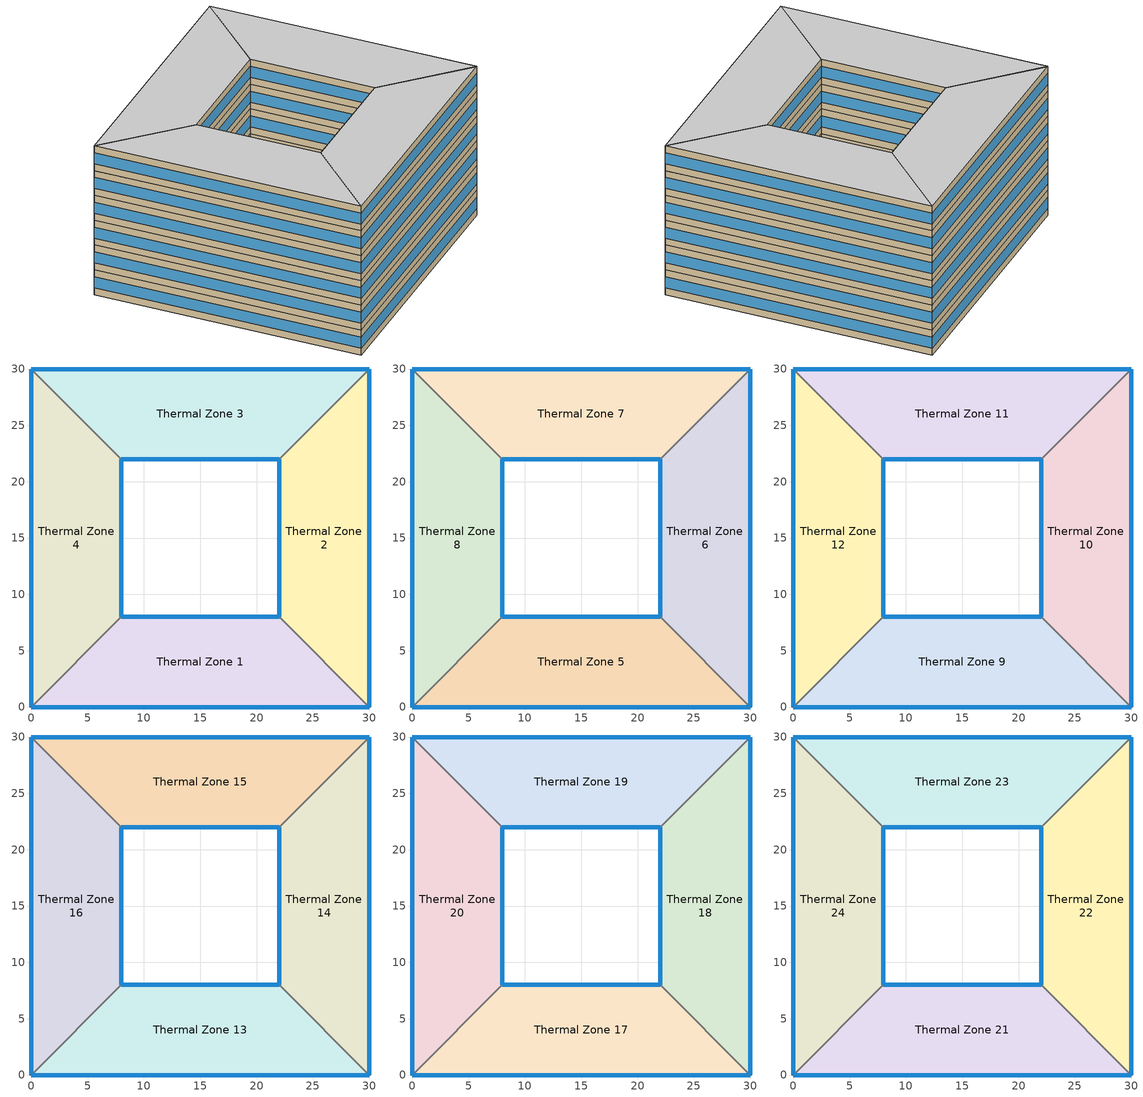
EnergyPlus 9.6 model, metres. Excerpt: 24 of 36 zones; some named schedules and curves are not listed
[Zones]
Thermal Zone 1
 floor ground (ExtSlabCarpet): 0,0 8,8 22,8 30,0 z0
 wall outside (Ext Wall): 22,8 8,8 / 0,0 30,0 z0:3
 wall to Thermal Zone 4 (Interior Wall): 8,8 0,0 z0:3
 wall to Thermal Zone 2 (Interior Wall): 30,0 22,8 z0:3
 window (Ext Window): 21.99,8 8.01,8 / 0.01,0 29.99,0 z0.84:2.16
Thermal Zone 2
 floor ground (ExtSlabCarpet): 22,8 22,22 30,30 30,0 z0
 wall outside (Ext Wall): 22,22 22,8 / 30,0 30,30 z0:3
 wall to Thermal Zone 3 (Interior Wall): 30,30 22,22 z0:3
 window (Ext Window): 22,21.99 22,8.01 / 30,0.01 30,29.99 z0.84:2.16
Thermal Zone 3
 floor ground (ExtSlabCarpet): 8,22 0,30 30,30 22,22 z0
 wall outside (Ext Wall): 30,30 0,30 / 8,22 22,22 z0:3
 wall to Thermal Zone 4 (Interior Wall): 0,30 8,22 z0:3
 window (Ext Window): 29.99,30 0.01,30 / 8.01,22 21.99,22 z0.84:2.16
Thermal Zone 4
 floor ground (ExtSlabCarpet): 0,30 8,22 8,8 0,0 z0
 wall outside (Ext Wall): 8,8 8,22 / 0,30 0,0 z0:3
 window (Ext Window): 8,8.01 8,21.99 / 0,29.99 0,0.01 z0.84:2.16
Thermal Zone 5
 floor to Thermal Zone 1 (Interior Floor): 0,0 8,8 22,8 30,0 z3
 wall outside (Ext Wall): 22,8 8,8 / 0,0 30,0 z3:6
 wall to Thermal Zone 8 (Interior Wall): 8,8 0,0 z3:6
 wall to Thermal Zone 6 (Interior Wall): 30,0 22,8 z3:6
 window (Ext Window): 21.99,8 8.01,8 / 0.01,0 29.99,0 z3.84:5.16
Thermal Zone 6
 floor to Thermal Zone 2 (Interior Floor): 22,8 22,22 30,30 30,0 z3
 wall outside (Ext Wall): 22,22 22,8 / 30,0 30,30 z3:6
 wall to Thermal Zone 7 (Interior Wall): 30,30 22,22 z3:6
 window (Ext Window): 22,21.99 22,8.01 / 30,0.01 30,29.99 z3.84:5.16
Thermal Zone 7
 floor to Thermal Zone 3 (Interior Floor): 8,22 0,30 30,30 22,22 z3
 wall outside (Ext Wall): 30,30 0,30 / 8,22 22,22 z3:6
 wall to Thermal Zone 8 (Interior Wall): 0,30 8,22 z3:6
 window (Ext Window): 29.99,30 0.01,30 / 8.01,22 21.99,22 z3.84:5.16
Thermal Zone 8
 floor to Thermal Zone 4 (Interior Floor): 0,30 8,22 8,8 0,0 z3
 wall outside (Ext Wall): 8,8 8,22 / 0,30 0,0 z3:6
 window (Ext Window): 8,8.01 8,21.99 / 0,29.99 0,0.01 z3.84:5.16
Thermal Zone 9
 floor to Thermal Zone 5 (Interior Floor): 0,0 8,8 22,8 30,0 z6
 wall outside (Ext Wall): 22,8 8,8 / 0,0 30,0 z6:9
 wall to Thermal Zone 12 (Interior Wall): 8,8 0,0 z6:9
 wall to Thermal Zone 10 (Interior Wall): 30,0 22,8 z6:9
 window (Ext Window): 21.99,8 8.01,8 / 0.01,0 29.99,0 z6.84:8.16
Thermal Zone 10
 floor to Thermal Zone 6 (Interior Floor): 22,8 22,22 30,30 30,0 z6
 wall outside (Ext Wall): 22,22 22,8 / 30,0 30,30 z6:9
 wall to Thermal Zone 11 (Interior Wall): 30,30 22,22 z6:9
 window (Ext Window): 22,21.99 22,8.01 / 30,0.01 30,29.99 z6.84:8.16
Thermal Zone 11
 floor to Thermal Zone 7 (Interior Floor): 8,22 0,30 30,30 22,22 z6
 wall outside (Ext Wall): 30,30 0,30 / 8,22 22,22 z6:9
 wall to Thermal Zone 12 (Interior Wall): 0,30 8,22 z6:9
 window (Ext Window): 29.99,30 0.01,30 / 8.01,22 21.99,22 z6.84:8.16
Thermal Zone 12
 floor to Thermal Zone 8 (Interior Floor): 0,30 8,22 8,8 0,0 z6
 wall outside (Ext Wall): 8,8 8,22 / 0,30 0,0 z6:9
 window (Ext Window): 8,8.01 8,21.99 / 0,29.99 0,0.01 z6.84:8.16
Thermal Zone 13
 floor to Thermal Zone 9 (Interior Floor): 0,0 8,8 22,8 30,0 z9
 wall outside (Ext Wall): 22,8 8,8 / 0,0 30,0 z9:12
 wall to Thermal Zone 16 (Interior Wall): 8,8 0,0 z9:12
 wall to Thermal Zone 14 (Interior Wall): 30,0 22,8 z9:12
 window (Ext Window): 21.99,8 8.01,8 / 0.01,0 29.99,0 z9.84:11.16
Thermal Zone 14
 floor to Thermal Zone 10 (Interior Floor): 22,8 22,22 30,30 30,0 z9
 wall outside (Ext Wall): 22,22 22,8 / 30,0 30,30 z9:12
 wall to Thermal Zone 15 (Interior Wall): 30,30 22,22 z9:12
 window (Ext Window): 22,21.99 22,8.01 / 30,0.01 30,29.99 z9.84:11.16
Thermal Zone 15
 floor to Thermal Zone 11 (Interior Floor): 8,22 0,30 30,30 22,22 z9
 wall outside (Ext Wall): 30,30 0,30 / 8,22 22,22 z9:12
 wall to Thermal Zone 16 (Interior Wall): 0,30 8,22 z9:12
 window (Ext Window): 29.99,30 0.01,30 / 8.01,22 21.99,22 z9.84:11.16
Thermal Zone 16
 floor to Thermal Zone 12 (Interior Floor): 0,30 8,22 8,8 0,0 z9
 wall outside (Ext Wall): 8,8 8,22 / 0,30 0,0 z9:12
 window (Ext Window): 8,8.01 8,21.99 / 0,29.99 0,0.01 z9.84:11.16
Thermal Zone 17
 floor to Thermal Zone 13 (Interior Floor): 0,0 8,8 22,8 30,0 z12
 wall outside (Ext Wall): 22,8 8,8 / 0,0 30,0 z12:15
 wall to Thermal Zone 20 (Interior Wall): 8,8 0,0 z12:15
 wall to Thermal Zone 18 (Interior Wall): 30,0 22,8 z12:15
 window (Ext Window): 21.99,8 8.01,8 / 0.01,0 29.99,0 z12.84:14.16
Thermal Zone 18
 floor to Thermal Zone 14 (Interior Floor): 22,8 22,22 30,30 30,0 z12
 wall outside (Ext Wall): 22,22 22,8 / 30,0 30,30 z12:15
 wall to Thermal Zone 19 (Interior Wall): 30,30 22,22 z12:15
 window (Ext Window): 22,21.99 22,8.01 / 30,0.01 30,29.99 z12.84:14.16
Thermal Zone 19
 floor to Thermal Zone 15 (Interior Floor): 8,22 0,30 30,30 22,22 z12
 wall outside (Ext Wall): 30,30 0,30 / 8,22 22,22 z12:15
 wall to Thermal Zone 20 (Interior Wall): 0,30 8,22 z12:15
 window (Ext Window): 29.99,30 0.01,30 / 8.01,22 21.99,22 z12.84:14.16
Thermal Zone 20
 floor to Thermal Zone 16 (Interior Floor): 0,30 8,22 8,8 0,0 z12
 wall outside (Ext Wall): 8,8 8,22 / 0,30 0,0 z12:15
 window (Ext Window): 8,8.01 8,21.99 / 0,29.99 0,0.01 z12.84:14.16
Thermal Zone 21
 floor to Thermal Zone 17 (Interior Floor): 0,0 8,8 22,8 30,0 z15
 wall outside (Ext Wall): 22,8 8,8 / 0,0 30,0 z15:18
 wall to Thermal Zone 24 (Interior Wall): 8,8 0,0 z15:18
 wall to Thermal Zone 22 (Interior Wall): 30,0 22,8 z15:18
 window (Ext Window): 21.99,8 8.01,8 / 0.01,0 29.99,0 z15.84:17.16
 ceiling to Thermal Zone 25 (Interior Ceiling): 30,0 22,8 8,8 0,0 z18
Thermal Zone 22
 floor to Thermal Zone 18 (Interior Floor): 22,8 22,22 30,30 30,0 z15
 wall outside (Ext Wall): 22,22 22,8 / 30,0 30,30 z15:18
 wall to Thermal Zone 23 (Interior Wall): 30,30 22,22 z15:18
 window (Ext Window): 22,21.99 22,8.01 / 30,0.01 30,29.99 z15.84:17.16
 ceiling to Thermal Zone 26 (Interior Ceiling): 30,0 30,30 22,22 22,8 z18
Thermal Zone 23
 floor to Thermal Zone 19 (Interior Floor): 8,22 0,30 30,30 22,22 z15
 wall outside (Ext Wall): 30,30 0,30 / 8,22 22,22 z15:18
 wall to Thermal Zone 24 (Interior Wall): 0,30 8,22 z15:18
 window (Ext Window): 29.99,30 0.01,30 / 8.01,22 21.99,22 z15.84:17.16
 ceiling to Thermal Zone 27 (Interior Ceiling): 22,22 30,30 0,30 8,22 z18
Thermal Zone 24
 floor to Thermal Zone 20 (Interior Floor): 0,30 8,22 8,8 0,0 z15
 wall outside (Ext Wall): 8,8 8,22 / 0,30 0,0 z15:18
 window (Ext Window): 8,8.01 8,21.99 / 0,29.99 0,0.01 z15.84:17.16
 ceiling to Thermal Zone 28 (Interior Ceiling): 0,0 8,8 8,22 0,30 z18
[Building]
Building 1: North Axis {deg}=-0
[Site:Location]
Washington Dc Dulles IntL Ar: Latitude {deg}=38.98; Longitude {deg}=-77.47; Time Zone {hr}=-5; Elevation {m}=82
[SizingPeriod:DesignDay] Month=7; Day of Month=21; Day Type=SummerDesignDay; Daily Dry-Bulb Temperature Range {deltaC}=14.4; Dry-Bulb Temperature Range Modifier Type=DefaultMultipliers; Barometric Pressure {Pa}=86790; Wind Speed {m/s}=5; Wind Direction {deg}=340; Rain Indicator=No; Snow Indicator=No; Daylight Saving Time Indicator=No; Solar Model Indicator=ASHRAETau; ASHRAE Clear Sky Optical Depth for Beam Irradiance (taub)=0.339; ASHRAE Clear Sky Optical Depth for Diffuse Irradiance (taud)=2.366; Begin Environment Reset Mode=FullResetAtBeginEnvironment
Name | Maximum Dry-Bulb Temperature {C} | Humidity Condition Type | Wetbulb or DewPoint at Maximum Dry-Bulb {C} | Enthalpy at Maximum Dry-Bulb {J/kg}
SALT-LAKE-CITY-IAP Ann Clg .4% Condns DB=>MWB | 36.5 | Wetbulb | 17.1
SALT-LAKE-CITY-IAP Ann Clg .4% Condns DP=>MDB | 22.5 | Dewpoint | 15.6
SALT-LAKE-CITY-IAP Ann Clg .4% Condns Enth=>MDB | 30.8 | Enthalpy |  | 59300
SALT-LAKE-CITY-IAP Ann Clg .4% Condns WB=>MDB | 31.2 | Wetbulb | 19
[Material] Thermal Absorptance=0.9
Name | Roughness | Thickness m | Conductivity W/m-K | Density kg/m3 | Specific Heat J/kg-K | Solar Absorptance | Visible Absorptance
wall metal | Smooth | 0.2 | 45.28 | 7824 | 500 | 0.7 | 0.7
Wall Insulation [30] | MediumRough | 0.1693 | 0.049 | 265 | 836.8 | 0.7 | 0.7
F16 Acoustic tile | MediumSmooth | 0.0191 | 0.06 | 368 | 590 | 0.3 | 0.3
M11 100mm lightweight concrete | MediumRough | 0.1016 | 0.53 | 1280 | 840 | 0.5 | 0.5
MAT-CC05 4 HW CONCRETE | Rough | 0.1016 | 1.311 | 2240 | 836.8 | 0.85 | 0.85
G01a 19mm gypsum board | MediumSmooth | 0.019 | 0.16 | 800 | 1090 | 0.4 | 0.4
[Material:AirGap]
Name | Thermal Resistance m2-K/W
F04 Wall air space resistance | 0.15
F05 Ceiling air space resistance | 0.18
[Material:NoMass]
CP02 CARPET PAD: Roughness=Smooth; Thermal Resistance m2-K/W=0.1; Thermal Absorptance=0.9; Solar Absorptance=0.8; Visible Absorptance=0.8
[WindowMaterial:SimpleGlazingSystem]
Window Material Simple Glazing System: U-Factor W/m2-K=2.2; Solar Heat Gain Coefficient=0.44
[Construction]
Ext Wall: wall metal, Wall Insulation [30]
Ext Window: Window Material Simple Glazing System
ExtSlabCarpet: MAT-CC05 4 HW CONCRETE, CP02 CARPET PAD
Interior Ceiling: M11 100mm lightweight concrete, F05 Ceiling air space resistance, F16 Acoustic tile
Interior Floor: F16 Acoustic tile, F05 Ceiling air space resistance, M11 100mm lightweight concrete
Interior Wall: G01a 19mm gypsum board, F04 Wall air space resistance, G01a 19mm gypsum board
[Zone]
Thermal Zone 1; Thermal Zone 2; Thermal Zone 3; Thermal Zone 4: 0, 0, 0, 0, , 1, , , , , , Yes
Thermal Zone 5; Thermal Zone 6; Thermal Zone 7; Thermal Zone 8: 0, 0, 0, 3, , 1, , , , , , Yes
Thermal Zone 9; Thermal Zone 10; Thermal Zone 11; Thermal Zone 12: 0, 0, 0, 6, , 1, , , , , , Yes
Thermal Zone 13; Thermal Zone 14; Thermal Zone 15; Thermal Zone 16: 0, 0, 0, 9, , 1, , , , , , Yes
Thermal Zone 17; Thermal Zone 18; Thermal Zone 19; Thermal Zone 20: 0, 0, 0, 12, , 1, , , , , , Yes
Thermal Zone 21; Thermal Zone 22; Thermal Zone 23; Thermal Zone 24: 0, 0, 0, 15, , 1, , , , , , Yes
[ZoneTerminalUnitList]
VRF System Terminal List: VRF Zone Terminal 1, VRF Zone Terminal 2, VRF Zone Terminal 3, VRF Zone Terminal 4, VRF Zone Terminal 5, VRF Zone Terminal 6, VRF Zone Terminal 7, VRF Zone Terminal 8, VRF Zone Terminal 9, VRF Zone Terminal 10, VRF Zone Terminal 11, VRF Zone Terminal 12, VRF Zone Terminal 13, VRF Zone Terminal 14, VRF Zone Terminal 15, VRF Zone Terminal 16, VRF Zone Terminal 17, VRF Zone Terminal 18, VRF Zone Terminal 19, VRF Zone Terminal 20, VRF Zone Terminal 21, VRF Zone Terminal 22, VRF Zone Terminal 23, VRF Zone Terminal 24, VRF Zone Terminal 25, VRF Zone Terminal 26, VRF Zone Terminal 27, VRF Zone Terminal 28, VRF Zone Terminal 29, VRF Zone Terminal 30, VRF Zone Terminal 31, VRF Zone Terminal 32, VRF Zone Terminal 33, VRF Zone Terminal 34, VRF Zone Terminal 35, VRF Zone Terminal 36
[ZoneControl:Thermostat] Temperature Difference Between Cutout And Setpoint deltaC=0
Name | Zone or ZoneList | Control Type Schedule | Control 1
Thermal Zone 1 Thermostat | Thermal Zone 1 | Thermal Zone 1 Thermostat Schedule | Thermostat Setpoint Dual Setpoint 1
Thermal Zone 2 Thermostat | Thermal Zone 2 | Thermal Zone 2 Thermostat Schedule | Thermostat Setpoint Dual Setpoint 2
Thermal Zone 3 Thermostat | Thermal Zone 3 | Thermal Zone 3 Thermostat Schedule | Thermostat Setpoint Dual Setpoint 3
Thermal Zone 4 Thermostat | Thermal Zone 4 | Thermal Zone 4 Thermostat Schedule | Thermostat Setpoint Dual Setpoint 4
Thermal Zone 5 Thermostat | Thermal Zone 5 | Thermal Zone 5 Thermostat Schedule | Thermostat Setpoint Dual Setpoint 5
Thermal Zone 6 Thermostat | Thermal Zone 6 | Thermal Zone 6 Thermostat Schedule | Thermostat Setpoint Dual Setpoint 6
Thermal Zone 7 Thermostat | Thermal Zone 7 | Thermal Zone 7 Thermostat Schedule | Thermostat Setpoint Dual Setpoint 7
Thermal Zone 8 Thermostat | Thermal Zone 8 | Thermal Zone 8 Thermostat Schedule | Thermostat Setpoint Dual Setpoint 8
Thermal Zone 9 Thermostat | Thermal Zone 9 | Thermal Zone 9 Thermostat Schedule | Thermostat Setpoint Dual Setpoint 9
Thermal Zone 10 Thermostat | Thermal Zone 10 | Thermal Zone 10 Thermostat Schedule | Thermostat Setpoint Dual Setpoint 10
Thermal Zone 11 Thermostat | Thermal Zone 11 | Thermal Zone 11 Thermostat Schedule | Thermostat Setpoint Dual Setpoint 11
Thermal Zone 12 Thermostat | Thermal Zone 12 | Thermal Zone 12 Thermostat Schedule | Thermostat Setpoint Dual Setpoint 12
Thermal Zone 13 Thermostat | Thermal Zone 13 | Thermal Zone 13 Thermostat Schedule | Thermostat Setpoint Dual Setpoint 13
Thermal Zone 14 Thermostat | Thermal Zone 14 | Thermal Zone 14 Thermostat Schedule | Thermostat Setpoint Dual Setpoint 14
Thermal Zone 15 Thermostat | Thermal Zone 15 | Thermal Zone 15 Thermostat Schedule | Thermostat Setpoint Dual Setpoint 15
Thermal Zone 16 Thermostat | Thermal Zone 16 | Thermal Zone 16 Thermostat Schedule | Thermostat Setpoint Dual Setpoint 16
Thermal Zone 17 Thermostat | Thermal Zone 17 | Thermal Zone 17 Thermostat Schedule | Thermostat Setpoint Dual Setpoint 17
Thermal Zone 18 Thermostat | Thermal Zone 18 | Thermal Zone 18 Thermostat Schedule | Thermostat Setpoint Dual Setpoint 18
Thermal Zone 19 Thermostat | Thermal Zone 19 | Thermal Zone 19 Thermostat Schedule | Thermostat Setpoint Dual Setpoint 19
Thermal Zone 20 Thermostat | Thermal Zone 20 | Thermal Zone 20 Thermostat Schedule | Thermostat Setpoint Dual Setpoint 20
Thermal Zone 21 Thermostat | Thermal Zone 21 | Thermal Zone 21 Thermostat Schedule | Thermostat Setpoint Dual Setpoint 21
Thermal Zone 22 Thermostat | Thermal Zone 22 | Thermal Zone 22 Thermostat Schedule | Thermostat Setpoint Dual Setpoint 22
Thermal Zone 23 Thermostat | Thermal Zone 23 | Thermal Zone 23 Thermostat Schedule | Thermostat Setpoint Dual Setpoint 23
Thermal Zone 24 Thermostat | Thermal Zone 24 | Thermal Zone 24 Thermostat Schedule | Thermostat Setpoint Dual Setpoint 24
[ZoneHVAC:TerminalUnit:VariableRefrigerantFlow] Terminal Unit Availability Schedule=Always On Discrete hvac_library; Cooling Supply Air Flow Rate m3/s=Autosize; No Cooling Supply Air Flow Rate m3/s=Autosize; Heating Supply Air Flow Rate m3/s=Autosize; No Heating Supply Air Flow Rate m3/s=Autosize; Cooling Outdoor Air Flow Rate m3/s=Autosize; Heating Outdoor Air Flow Rate m3/s=Autosize; No Load Outdoor Air Flow Rate m3/s=Autosize; Supply Air Fan Operating Mode Schedule=Always On Discrete hvac_library; Supply Air Fan Placement=DrawThrough; Zone Terminal Unit On Parasitic Electric Energy Use W=30; Zone Terminal Unit Off Parasitic Electric Energy Use W=20; Rated Heating Capacity Sizing Ratio W/W=1; Maximum Outdoor Dry-Bulb Temperature for Supplemental Heater Operation C=6.58437e-312
Name | Supply Air Fan Object | Outside Air Mixer Object | Cooling Coil Object | Heating Coil Object
VRF Zone Terminal 1 | VRF Zone Terminal Fan 1 | VRF Zone Terminal 1 OA Mixer | VRF Zone Terminal Cooling Coil 1 | VRF Zone Terminal Heating Coil 1
VRF Zone Terminal 2 | VRF Zone Terminal Fan 2 | VRF Zone Terminal 2 OA Mixer | VRF Zone Terminal Cooling Coil 2 | VRF Zone Terminal Heating Coil 2
VRF Zone Terminal 3 | VRF Zone Terminal Fan 3 | VRF Zone Terminal 3 OA Mixer | VRF Zone Terminal Cooling Coil 3 | VRF Zone Terminal Heating Coil 3
VRF Zone Terminal 4 | VRF Zone Terminal Fan 4 | VRF Zone Terminal 4 OA Mixer | VRF Zone Terminal Cooling Coil 4 | VRF Zone Terminal Heating Coil 4
VRF Zone Terminal 5 | VRF Zone Terminal Fan 5 | VRF Zone Terminal 5 OA Mixer | VRF Zone Terminal Cooling Coil 5 | VRF Zone Terminal Heating Coil 5
VRF Zone Terminal 6 | VRF Zone Terminal Fan 6 | VRF Zone Terminal 6 OA Mixer | VRF Zone Terminal Cooling Coil 6 | VRF Zone Terminal Heating Coil 6
VRF Zone Terminal 7 | VRF Zone Terminal Fan 7 | VRF Zone Terminal 7 OA Mixer | VRF Zone Terminal Cooling Coil 7 | VRF Zone Terminal Heating Coil 7
VRF Zone Terminal 8 | VRF Zone Terminal Fan 8 | VRF Zone Terminal 8 OA Mixer | VRF Zone Terminal Cooling Coil 8 | VRF Zone Terminal Heating Coil 8
VRF Zone Terminal 9 | VRF Zone Terminal Fan 9 | VRF Zone Terminal 9 OA Mixer | VRF Zone Terminal Cooling Coil 9 | VRF Zone Terminal Heating Coil 9
VRF Zone Terminal 10 | VRF Zone Terminal Fan 10 | VRF Zone Terminal 10 OA Mixer | VRF Zone Terminal Cooling Coil 10 | VRF Zone Terminal Heating Coil 10
VRF Zone Terminal 11 | VRF Zone Terminal Fan 11 | VRF Zone Terminal 11 OA Mixer | VRF Zone Terminal Cooling Coil 11 | VRF Zone Terminal Heating Coil 11
VRF Zone Terminal 12 | VRF Zone Terminal Fan 12 | VRF Zone Terminal 12 OA Mixer | VRF Zone Terminal Cooling Coil 12 | VRF Zone Terminal Heating Coil 12
VRF Zone Terminal 13 | VRF Zone Terminal Fan 13 | VRF Zone Terminal 13 OA Mixer | VRF Zone Terminal Cooling Coil 13 | VRF Zone Terminal Heating Coil 13
VRF Zone Terminal 14 | VRF Zone Terminal Fan 14 | VRF Zone Terminal 14 OA Mixer | VRF Zone Terminal Cooling Coil 14 | VRF Zone Terminal Heating Coil 14
VRF Zone Terminal 15 | VRF Zone Terminal Fan 15 | VRF Zone Terminal 15 OA Mixer | VRF Zone Terminal Cooling Coil 15 | VRF Zone Terminal Heating Coil 15
VRF Zone Terminal 16 | VRF Zone Terminal Fan 16 | VRF Zone Terminal 16 OA Mixer | VRF Zone Terminal Cooling Coil 16 | VRF Zone Terminal Heating Coil 16
VRF Zone Terminal 17 | VRF Zone Terminal Fan 17 | VRF Zone Terminal 17 OA Mixer | VRF Zone Terminal Cooling Coil 17 | VRF Zone Terminal Heating Coil 17
VRF Zone Terminal 18 | VRF Zone Terminal Fan 18 | VRF Zone Terminal 18 OA Mixer | VRF Zone Terminal Cooling Coil 18 | VRF Zone Terminal Heating Coil 18
VRF Zone Terminal 19 | VRF Zone Terminal Fan 19 | VRF Zone Terminal 19 OA Mixer | VRF Zone Terminal Cooling Coil 19 | VRF Zone Terminal Heating Coil 19
VRF Zone Terminal 20 | VRF Zone Terminal Fan 20 | VRF Zone Terminal 20 OA Mixer | VRF Zone Terminal Cooling Coil 20 | VRF Zone Terminal Heating Coil 20
VRF Zone Terminal 21 | VRF Zone Terminal Fan 21 | VRF Zone Terminal 21 OA Mixer | VRF Zone Terminal Cooling Coil 21 | VRF Zone Terminal Heating Coil 21
VRF Zone Terminal 22 | VRF Zone Terminal Fan 22 | VRF Zone Terminal 22 OA Mixer | VRF Zone Terminal Cooling Coil 22 | VRF Zone Terminal Heating Coil 22
VRF Zone Terminal 23 | VRF Zone Terminal Fan 23 | VRF Zone Terminal 23 OA Mixer | VRF Zone Terminal Cooling Coil 23 | VRF Zone Terminal Heating Coil 23
VRF Zone Terminal 24 | VRF Zone Terminal Fan 24 | VRF Zone Terminal 24 OA Mixer | VRF Zone Terminal Cooling Coil 24 | VRF Zone Terminal Heating Coil 24
VRF Zone Terminal 25 | VRF Zone Terminal Fan 25 | VRF Zone Terminal 25 OA Mixer | VRF Zone Terminal Cooling Coil 25 | VRF Zone Terminal Heating Coil 25
VRF Zone Terminal 26 | VRF Zone Terminal Fan 26 | VRF Zone Terminal 26 OA Mixer | VRF Zone Terminal Cooling Coil 26 | VRF Zone Terminal Heating Coil 26
VRF Zone Terminal 27 | VRF Zone Terminal Fan 27 | VRF Zone Terminal 27 OA Mixer | VRF Zone Terminal Cooling Coil 27 | VRF Zone Terminal Heating Coil 27
VRF Zone Terminal 28 | VRF Zone Terminal Fan 28 | VRF Zone Terminal 28 OA Mixer | VRF Zone Terminal Cooling Coil 28 | VRF Zone Terminal Heating Coil 28
VRF Zone Terminal 29 | VRF Zone Terminal Fan 29 | VRF Zone Terminal 29 OA Mixer | VRF Zone Terminal Cooling Coil 29 | VRF Zone Terminal Heating Coil 29
VRF Zone Terminal 30 | VRF Zone Terminal Fan 30 | VRF Zone Terminal 30 OA Mixer | VRF Zone Terminal Cooling Coil 30 | VRF Zone Terminal Heating Coil 30
VRF Zone Terminal 31 | VRF Zone Terminal Fan 31 | VRF Zone Terminal 31 OA Mixer | VRF Zone Terminal Cooling Coil 31 | VRF Zone Terminal Heating Coil 31
VRF Zone Terminal 32 | VRF Zone Terminal Fan 32 | VRF Zone Terminal 32 OA Mixer | VRF Zone Terminal Cooling Coil 32 | VRF Zone Terminal Heating Coil 32
VRF Zone Terminal 33 | VRF Zone Terminal Fan 33 | VRF Zone Terminal 33 OA Mixer | VRF Zone Terminal Cooling Coil 33 | VRF Zone Terminal Heating Coil 33
VRF Zone Terminal 34 | VRF Zone Terminal Fan 34 | VRF Zone Terminal 34 OA Mixer | VRF Zone Terminal Cooling Coil 34 | VRF Zone Terminal Heating Coil 34
VRF Zone Terminal 35 | VRF Zone Terminal Fan 35 | VRF Zone Terminal 35 OA Mixer | VRF Zone Terminal Cooling Coil 35 | VRF Zone Terminal Heating Coil 35
VRF Zone Terminal 36 | VRF Zone Terminal Fan 36 | VRF Zone Terminal 36 OA Mixer | VRF Zone Terminal Cooling Coil 36 | VRF Zone Terminal Heating Coil 36
[Coil:Cooling:DX:VariableRefrigerantFlow] Availability Schedule=Always On Discrete hvac_library; Gross Rated Total Cooling Capacity W=Autosize; Gross Rated Sensible Heat Ratio=Autosize; Rated Air Flow Rate m3/s=Autosize; Cooling Capacity Ratio Modifier Function of Temperature Curve=VRFTUCoolCapFT; Cooling Capacity Modifier Curve Function of Flow Fraction=VRFACCoolCapFFF
VRF Zone Terminal Cooling Coil 1; VRF Zone Terminal Cooling Coil 2; VRF Zone Terminal Cooling Coil 3; VRF Zone Terminal Cooling Coil 4; VRF Zone Terminal Cooling Coil 5; VRF Zone Terminal Cooling Coil 6; VRF Zone Terminal Cooling Coil 7; VRF Zone Terminal Cooling Coil 8; VRF Zone Terminal Cooling Coil 9; VRF Zone Terminal Cooling Coil 10; VRF Zone Terminal Cooling Coil 11; VRF Zone Terminal Cooling Coil 12; VRF Zone Terminal Cooling Coil 13; VRF Zone Terminal Cooling Coil 14; VRF Zone Terminal Cooling Coil 15; VRF Zone Terminal Cooling Coil 16; VRF Zone Terminal Cooling Coil 17; VRF Zone Terminal Cooling Coil 18; VRF Zone Terminal Cooling Coil 19; VRF Zone Terminal Cooling Coil 20; VRF Zone Terminal Cooling Coil 21; VRF Zone Terminal Cooling Coil 22; VRF Zone Terminal Cooling Coil 23; VRF Zone Terminal Cooling Coil 24; VRF Zone Terminal Cooling Coil 25; VRF Zone Terminal Cooling Coil 26; VRF Zone Terminal Cooling Coil 27; VRF Zone Terminal Cooling Coil 28; VRF Zone Terminal Cooling Coil 29; VRF Zone Terminal Cooling Coil 30; VRF Zone Terminal Cooling Coil 31; VRF Zone Terminal Cooling Coil 32; VRF Zone Terminal Cooling Coil 33; VRF Zone Terminal Cooling Coil 34; VRF Zone Terminal Cooling Coil 35; VRF Zone Terminal Cooling Coil 36
[Coil:Heating:DX:VariableRefrigerantFlow] Availability Schedule=Always On Discrete hvac_library; Gross Rated Heating Capacity W=Autosize; Rated Air Flow Rate m3/s=Autosize; Heating Capacity Ratio Modifier Function of Temperature Curve=Coil Heating DX Variable Refrigerant Flow 1 VRFTUHeatCAPFT; Heating Capacity Modifier Function of Flow Fraction Curve=Coil Heating DX Variable Refrigerant Flow 1 VRFACCoolCapFFF
VRF Zone Terminal Heating Coil 1; VRF Zone Terminal Heating Coil 2; VRF Zone Terminal Heating Coil 3; VRF Zone Terminal Heating Coil 4; VRF Zone Terminal Heating Coil 5; VRF Zone Terminal Heating Coil 6; VRF Zone Terminal Heating Coil 7; VRF Zone Terminal Heating Coil 8; VRF Zone Terminal Heating Coil 9; VRF Zone Terminal Heating Coil 10; VRF Zone Terminal Heating Coil 11; VRF Zone Terminal Heating Coil 12; VRF Zone Terminal Heating Coil 13
